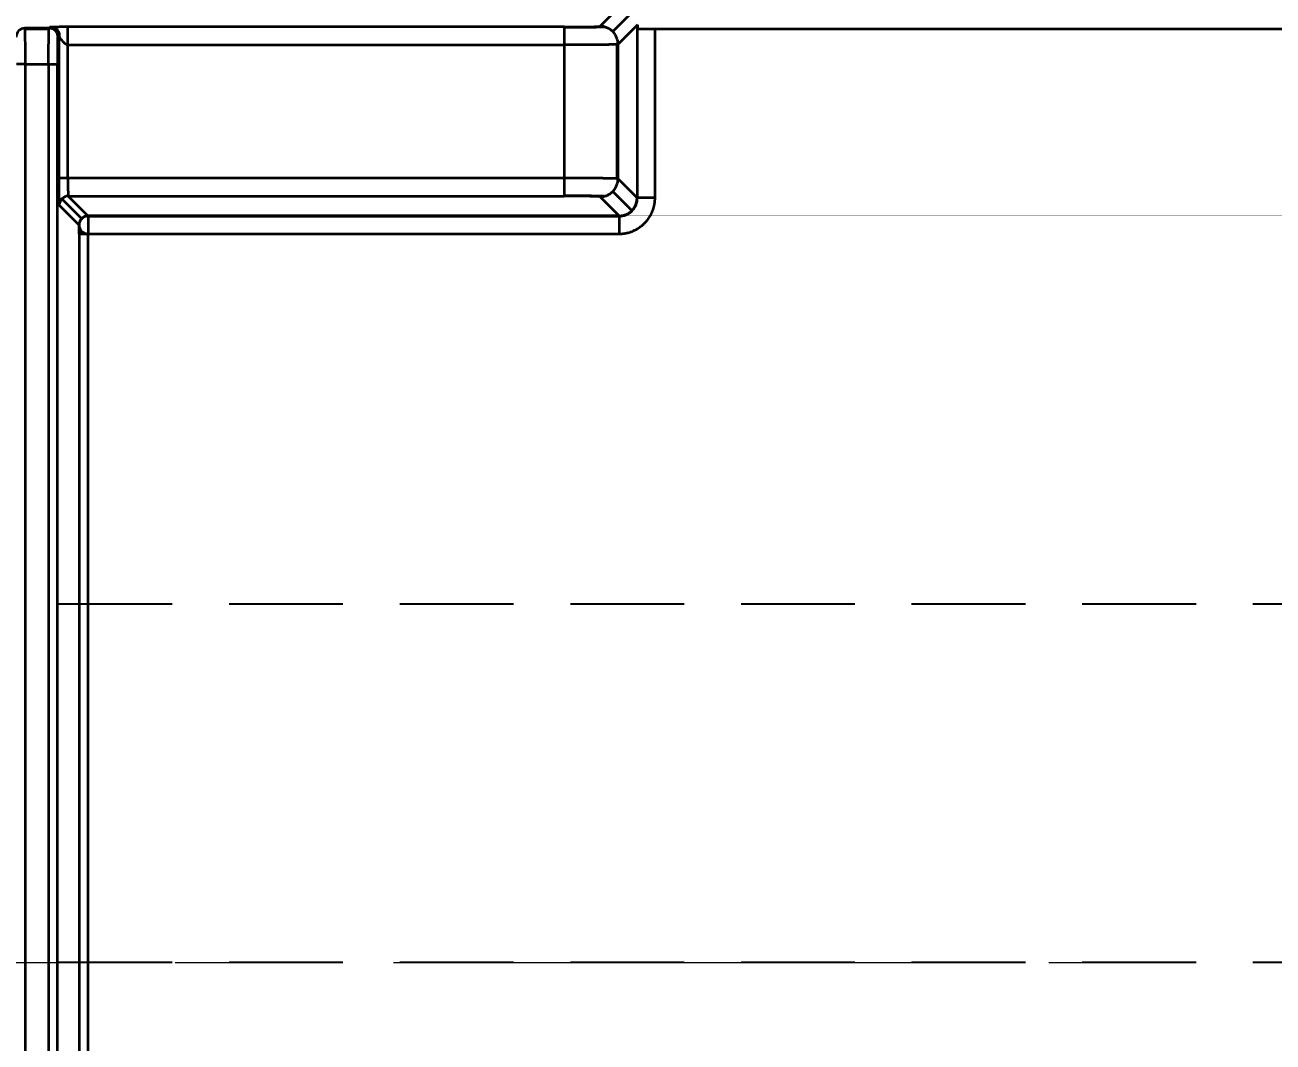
# Model space of a CAD drawing. Header units: millimetres. Extents: x 72 to 604, y 117 to 376.
# Drawn here: x 392.8 to 462.5, y 251.4 to 308.2 of the extents above; entities that cross this region are included whole.
import ezdxf

# ---------------------------------------------------------------- set-up
doc = ezdxf.new("R2010")
doc.units = ezdxf.units.MM
doc.linetypes.add('CENTER', pattern=[50.8, 31.75, -6.35, 6.35, -6.35])
doc.linetypes.add('HIDDEN', pattern=[9.525, 6.35, -3.175])
doc.layers.add('4', color=7, linetype='Continuous', true_color=0xffffff)
doc.layers.add('DEFAULT_2', color=8, linetype='HIDDEN')
doc.layers.add('dim', color=82, linetype='Continuous', lineweight=9)
doc.layers.add('epin', color=13, linetype='Continuous', lineweight=9)
doc.styles.add('Capful-A', font='')
doc.styles.get('Capful-A').set_extended_font_data('Microsoft YaHei')
doc.dimstyles.new('Capful-A-2.5', dxfattribs={"dimscale": 2.5, "dimtxt": 2.5, "dimasz": 2.5, "dimexe": 1.5, "dimexo": 1, "dimgap": 1.5, "dimtad": 0, "dimdsep": 46, "dimtxsty": 'Capful-A', "dimcen": 0, "dimclrt": 2, "dimazin": 2, "dimtfac": 1, "dimtmove": 0, "dimatfit": 3, "dimfxl": 0, "dimtolj": 1, "dimtzin": 0, "dimarcsym": 0})

# ---------------------------------------------------------------- blocks, each defined once
blk = doc.blocks.new('*D35')
at = {"layer": 'Defpoints', "color": 0, "transparency": 16777216}
for p in [(327.002, 255.861), (582.002, 255.861)]:
    blk.add_point(p, dxfattribs=at)
at = {"layer": 'dim', "color": 0, "lineweight": -2, "transparency": 16777216}
blk.add_line((583.252, 255.861), (596.923, 255.861), dxfattribs=at)
at = {"layer": 'dim', "color": 2, "transparency": 16777216, "insert": (600.234, 255.861), "char_height": 6.25, "attachment_point": 5, "style": 'Capful-A', "bg_fill": 3, "box_fill_scale": 1.1, "bg_fill_color": 256, "bg_fill_true_color": 13158600, "bg_fill_transparency": 0}
blk.add_mtext('\\A1;0', dxfattribs=at)
at = {"layer": 'Defpoints', "color": 0, "transparency": 16777216}
blk.add_point((596.923, 255.861), dxfattribs=at)
blk = doc.blocks.new('*D37')
at = {"layer": 'Defpoints', "color": 0, "transparency": 16777216}
for p in [(543.802, 285.861), (327.002, 255.861)]:
    blk.add_point(p, dxfattribs=at)
at = {"layer": 'dim', "color": 0, "lineweight": -2, "transparency": 16777216}
blk.add_line((545.052, 285.861), (547.416, 285.861), dxfattribs=at)
at = {"layer": 'dim', "color": 2, "transparency": 16777216, "insert": (553.046, 285.861), "char_height": 6.25, "attachment_point": 5, "style": 'Capful-A', "bg_fill": 3, "box_fill_scale": 1.1, "bg_fill_color": 256, "bg_fill_true_color": 13158600, "bg_fill_transparency": 0}
blk.add_mtext('\\A1;30', dxfattribs=at)
at = {"layer": 'Defpoints', "color": 0, "transparency": 16777216}
blk.add_point((547.416, 285.861), dxfattribs=at)
blk = doc.blocks.new('*D38')
at = {"layer": 'Defpoints', "color": 0, "transparency": 16777216}
for p in [(539.402, 294.14), (539.402, 290.261), (327.002, 255.861)]:
    blk.add_point(p, dxfattribs=at)
at = {"layer": 'dim', "color": 0, "lineweight": -2, "transparency": 16777216}
blk.add_line((539.402, 291.51), (539.402, 294.14), dxfattribs=at)
at = {"layer": 'dim', "color": 2, "transparency": 16777216, "insert": (539.402, 305.757), "char_height": 6.25, "attachment_point": 5, "rotation": 90, "style": 'Capful-A', "bg_fill": 3, "box_fill_scale": 1.1, "bg_fill_color": 256, "bg_fill_true_color": 13158600, "bg_fill_transparency": 0}
blk.add_mtext('\\A1;212.4', dxfattribs=at)

msp = doc.modelspace()

# ---------------------------------------------------------------- linework, layer by layer
at = {"layer": '4', "color": 7, "linetype": 'Continuous', "lineweight": 35}
for p, q in [((424.905, 308.103), (425.985, 309.183)), ((425.616, 307.809), (426.696, 308.889)), ((394.148, 307.998), (392.803, 307.998)), ((392.807, 307.964), (394.143, 307.964)), ((394.148, 307.998), (394.192, 308.043)), ((422.896, 308.069), (395.197, 308.069)), ((395.197, 307.064), (395.197, 308.069)), ((426.99, 308.178), (425.91, 307.098)), ((426.99, 307.964), (426.973, 307.981)), ((426.99, 308.178), (426.99, 307.964)), ((426.99, 307.964), (427.978, 307.964)), ((427.978, 307.964), (522.465, 307.964)), ((427.978, 298.534), (427.978, 307.964)), ((394.548, 307.896), (394.503, 307.851)), ((394.65, 307.496), (394.695, 307.541)), ((394.695, 307.541), (394.695, 299.631)), ((395.197, 299.631), (395.197, 307.064)), ((395.197, 307.064), (422.896, 307.064)), ((422.896, 307.064), (422.896, 299.631)), ((425.858, 299.603), (425.858, 307.093)), ((425.91, 299.597), (425.91, 307.098)), ((392.829, 305.989), (392.326, 305.989)), ((392.829, 225.733), (392.829, 305.989)), ((392.829, 305.989), (394.122, 305.989)), ((394.122, 305.989), (394.122, 225.733)), ((394.624, 225.733), (394.624, 305.989)), ((395.197, 299.631), (394.695, 299.631)), ((422.896, 299.631), (395.197, 299.631)), ((425.91, 299.597), (426.973, 298.534)), ((394.868, 298.479), (395.965, 297.382)), ((395.223, 298.626), (422.896, 298.626)), ((395.223, 298.626), (396.32, 297.529)), ((425.968, 297.529), (424.905, 298.592)), ((426.679, 297.823), (425.616, 298.886)), ((395.818, 297.027), (394.721, 298.124)), ((425.968, 297.529), (396.32, 297.529)), ((396.322, 297.512), (425.968, 297.512)), ((395.826, 296.524), (396.329, 296.524)), ((395.826, 296.524), (395.826, 246.642)), ((395.835, 296.524), (395.835, 246.642)), ((396.329, 296.524), (425.968, 296.524)), ((396.329, 246.642), (396.329, 296.524))]:
    msp.add_line(p, q, dxfattribs=at)
for centre, major_axis, ratio, start_param, end_param in [((392.803, 307.496), (-0.355, -0.355), 0.999695, 3.927143, 5.497635), ((392.802, 305.989), (0, 2.01), 0.013091, 4.712389, 6.265732), ((394.192, 307.541), (0.355, -0.355), 0.999695, 0.78555, 2.356042), ((422.895, 308.104), (2.01, 0), 0.017452, 4.712493, 5.716174), ((422.896, 308.104), (3.015, 0), 0.017455, 4.712379, 5.563696), ((422.895, 308.104), (2.01, 0), 0.017452, 5.716174, 6.265858), ((394.651, 305.989), (0, 2.01), 0.017455, 0.611419, 1.570805), ((394.651, 305.989), (0, -1.508), 0.017452, 3.158993, 3.775327), ((394.651, 305.989), (0, -1.508), 0.017452, 3.775327, 4.712285), ((395.223, 298.124), (-0.355, -0.355), 0.999695, 3.927143, 5.497624), ((422.896, 298.591), (3.015, 0), 0.017455, 0.71949, 1.570807), ((422.895, 298.591), (-2.01, 0), 0.017452, 4.170797, 4.712247), ((422.895, 298.591), (-2.01, 0), 0.017452, 3.158949, 4.170797), ((425.985, 298.517), (0.711, -0.711), 0.999695, 5.480791, 7.08558), ((396.32, 297.027), (0.355, 0.355), 0.999695, 0.78555, 2.356042), ((396.329, 297.018), (0.466, 0.193), 0.975619, 1.201013, 4.303683)]:
    msp.add_ellipse(centre, major_axis=major_axis, ratio=ratio, start_param=start_param, end_param=end_param, dxfattribs=at)
for points, degree, knots in [([(394.122, 305.989), (394.122, 305.996), (394.122, 306.011), (394.122, 306.034), (394.122, 306.056), (394.122, 306.079), (394.122, 306.101), (394.122, 306.124), (394.122, 306.146), (394.122, 306.169), (394.122, 306.191), (394.122, 306.214), (394.122, 306.237), (394.122, 306.259), (394.122, 306.282), (394.122, 306.305), (394.122, 306.327), (394.122, 306.35), (394.122, 306.373), (394.122, 306.395), (394.123, 306.418), (394.123, 306.44), (394.123, 306.463), (394.123, 306.485), (394.123, 306.508), (394.123, 306.53), (394.123, 306.553), (394.123, 306.575), (394.123, 306.598), (394.123, 306.62), (394.123, 306.642), (394.123, 306.664), (394.124, 306.686), (394.124, 306.709), (394.124, 306.731), (394.124, 306.752), (394.124, 306.774), (394.124, 306.796), (394.124, 306.818), (394.124, 306.84), (394.125, 306.861), (394.125, 306.883), (394.125, 306.904), (394.125, 306.925), (394.125, 306.946), (394.125, 306.968), (394.125, 306.988), (394.126, 307.009), (394.126, 307.03), (394.126, 307.051), (394.126, 307.071), (394.126, 307.092), (394.126, 307.112), (394.127, 307.132), (394.127, 307.152), (394.127, 307.172), (394.127, 307.191), (394.127, 307.211), (394.128, 307.23), (394.128, 307.25), (394.128, 307.269), (394.128, 307.288), (394.128, 307.306), (394.129, 307.325), (394.129, 307.343), (394.129, 307.362), (394.129, 307.38), (394.129, 307.397), (394.13, 307.415), (394.13, 307.432), (394.13, 307.449), (394.13, 307.466), (394.131, 307.483), (394.131, 307.5), (394.131, 307.518), (394.131, 307.535), (394.132, 307.553), (394.132, 307.57), (394.132, 307.587), (394.133, 307.605), (394.133, 307.622), (394.133, 307.639), (394.134, 307.656), (394.134, 307.673), (394.134, 307.69), (394.135, 307.706), (394.135, 307.723), (394.135, 307.739), (394.136, 307.755), (394.136, 307.77), (394.137, 307.786), (394.137, 307.801), (394.137, 307.815), (394.138, 307.83), (394.138, 307.844), (394.139, 307.857), (394.139, 307.87), (394.14, 307.883), (394.14, 307.895), (394.14, 307.907), (394.141, 307.918), (394.141, 307.928), (394.142, 307.938), (394.142, 307.948), (394.143, 307.956), (394.143, 307.964), (394.144, 307.971), (394.144, 307.978), (394.145, 307.983), (394.146, 307.988), (394.146, 307.992), (394.147, 307.995), (394.147, 307.997), (394.148, 307.998), (394.148, 307.998)], 3, [0, 0, 0, 0, 0.007179, 0.014369, 0.021572, 0.028788, 0.036015, 0.043255, 0.050507, 0.057771, 0.065047, 0.072335, 0.079636, 0.086949, 0.094274, 0.101611, 0.108961, 0.116322, 0.123696, 0.131082, 0.138481, 0.145891, 0.153314, 0.160749, 0.168196, 0.175656, 0.183127, 0.190611, 0.198107, 0.205615, 0.213136, 0.220668, 0.228213, 0.23577, 0.243339, 0.250921, 0.258514, 0.26612, 0.273738, 0.281369, 0.289011, 0.296666, 0.304333, 0.312012, 0.319704, 0.327407, 0.335123, 0.342851, 0.350591, 0.358344, 0.366108, 0.373885, 0.381674, 0.389476, 0.397289, 0.405115, 0.412953, 0.420803, 0.428665, 0.43654, 0.444427, 0.452326, 0.460237, 0.46816, 0.476096, 0.484044, 0.492004, 0.499976, 0.507615, 0.515397, 0.523323, 0.531393, 0.539606, 0.547963, 0.556463, 0.565107, 0.573895, 0.582826, 0.591901, 0.60112, 0.610482, 0.619988, 0.629637, 0.63943, 0.649367, 0.659447, 0.669671, 0.680038, 0.690549, 0.701204, 0.712002, 0.722944, 0.73403, 0.745259, 0.756632, 0.768148, 0.779808, 0.791611, 0.803559, 0.815649, 0.827884, 0.840262, 0.852784, 0.865449, 0.878258, 0.89121, 0.904306, 0.917546, 0.930929, 0.944456, 0.958127, 0.971941, 0.985899, 1, 1, 1, 1]), ([(394.65, 307.496), (394.65, 307.529), (394.647, 307.562), (394.634, 307.626), (394.625, 307.658), (394.599, 307.719), (394.584, 307.748), (394.547, 307.802), (394.526, 307.828), (394.48, 307.874), (394.454, 307.895), (394.4, 307.932), (394.37, 307.948), (394.31, 307.973), (394.278, 307.982), (394.214, 307.995), (394.181, 307.998), (394.148, 307.998)], 3, [0, 0, 0, 0, 0.125, 0.125, 0.25, 0.25, 0.375, 0.375, 0.5, 0.5, 0.625, 0.625, 0.75, 0.75, 0.875, 0.875, 1, 1, 1, 1]), ([(394.729, 307.495), (394.731, 307.508), (394.733, 307.521), (394.741, 307.607), (394.73, 307.677), (394.688, 307.796), (394.657, 307.848), (394.585, 307.933), (394.545, 307.967), (394.45, 308.025), (394.396, 308.046), (394.341, 308.057)], 3, [0, 0, 0, 0, 0.039347, 0.039347, 0.270608, 0.270608, 0.50187, 0.50187, 0.733131, 0.733131, 1, 1, 1, 1]), ([(422.896, 308.069), (422.896, 308.068), (422.896, 308.06), (422.896, 308.033), (422.896, 308.013), (422.896, 307.962), (422.896, 307.93), (422.896, 307.857), (422.896, 307.815), (422.896, 307.722), (422.896, 307.671), (422.896, 307.563), (422.896, 307.505), (422.896, 307.384), (422.896, 307.322), (422.896, 307.194), (422.896, 307.129), (422.896, 307.064)], 3, [0, 0, 0, 0, 0.125, 0.125, 0.25, 0.25, 0.375, 0.375, 0.5, 0.5, 0.625, 0.625, 0.75, 0.75, 0.875, 0.875, 1, 1, 1, 1]), ([(425.91, 307.098), (425.91, 307.164), (425.904, 307.23), (425.878, 307.359), (425.859, 307.422), (425.808, 307.544), (425.777, 307.602), (425.704, 307.711), (425.662, 307.762), (425.569, 307.855), (425.518, 307.897), (425.409, 307.97), (425.351, 308.002), (425.229, 308.052), (425.166, 308.071), (425.037, 308.097), (424.971, 308.103), (424.905, 308.103)], 3, [0, 0, 0, 0, 0.125, 0.125, 0.25, 0.25, 0.375, 0.375, 0.5, 0.5, 0.625, 0.625, 0.75, 0.75, 0.875, 0.875, 1, 1, 1, 1]), ([(395.197, 307.064), (395.195, 307.064), (395.192, 307.064), (395.186, 307.064), (395.18, 307.065), (395.174, 307.066), (395.168, 307.067), (395.162, 307.068), (395.156, 307.07), (395.15, 307.072), (395.144, 307.074), (395.137, 307.076), (395.131, 307.078), (395.125, 307.081), (395.118, 307.084), (395.112, 307.087), (395.105, 307.09), (395.099, 307.094), (395.092, 307.098), (395.085, 307.102), (395.079, 307.106), (395.072, 307.111), (395.065, 307.116), (395.058, 307.121), (395.051, 307.126), (395.045, 307.132), (395.038, 307.138), (395.027, 307.146), (395.013, 307.159), (394.995, 307.178), (394.974, 307.199), (394.95, 307.224), (394.927, 307.251), (394.905, 307.276), (394.89, 307.294), (394.877, 307.31), (394.865, 307.325), (394.851, 307.341), (394.839, 307.356), (394.826, 307.371), (394.815, 307.385), (394.804, 307.399), (394.793, 307.412), (394.783, 307.424), (394.774, 307.436), (394.766, 307.447), (394.757, 307.458), (394.75, 307.468), (394.743, 307.477), (394.736, 307.486), (394.73, 307.494), (394.725, 307.501), (394.72, 307.508), (394.716, 307.514), (394.712, 307.519), (394.708, 307.524), (394.705, 307.528), (394.702, 307.532), (394.7, 307.535), (394.698, 307.537), (394.697, 307.539), (394.696, 307.54), (394.695, 307.541), (394.695, 307.541), (394.695, 307.541)], 3, [0, 0, 0, 0, 0.006102, 0.012283, 0.018554, 0.024924, 0.031402, 0.037996, 0.044715, 0.051565, 0.058556, 0.065692, 0.072981, 0.080429, 0.088041, 0.095822, 0.103777, 0.111912, 0.12023, 0.128735, 0.137431, 0.146322, 0.155411, 0.164701, 0.174195, 0.183896, 0.193805, 0.203927, 0.228647, 0.257573, 0.290718, 0.32809, 0.376253, 0.414379, 0.442468, 0.46052, 0.487089, 0.513044, 0.538391, 0.563135, 0.587281, 0.610835, 0.633803, 0.656193, 0.678012, 0.699267, 0.719967, 0.740122, 0.759741, 0.778836, 0.797419, 0.815502, 0.833099, 0.850226, 0.866899, 0.883136, 0.898956, 0.914381, 0.929432, 0.944134, 0.958513, 0.972597, 0.986416, 1, 1, 1, 1]), ([(425.91, 307.098), (425.91, 307.098), (425.91, 307.098), (425.909, 307.098), (425.908, 307.097), (425.906, 307.097), (425.905, 307.097), (425.903, 307.096), (425.901, 307.096), (425.898, 307.096), (425.896, 307.096), (425.893, 307.095), (425.89, 307.095), (425.886, 307.095), (425.883, 307.094), (425.879, 307.094), (425.875, 307.094), (425.871, 307.093), (425.867, 307.093), (425.862, 307.093), (425.858, 307.093), (425.853, 307.092), (425.848, 307.092), (425.842, 307.092), (425.837, 307.091), (425.831, 307.091), (425.825, 307.091), (425.819, 307.091), (425.813, 307.09), (425.806, 307.09), (425.8, 307.09), (425.793, 307.089), (425.786, 307.089), (425.779, 307.089), (425.772, 307.089), (425.765, 307.088), (425.757, 307.088), (425.749, 307.088), (425.742, 307.088), (425.734, 307.087), (425.726, 307.087), (425.717, 307.087), (425.709, 307.087), (425.701, 307.086), (425.692, 307.086), (425.683, 307.086), (425.675, 307.086), (425.666, 307.085), (425.657, 307.085), (425.647, 307.085), (425.638, 307.085), (425.629, 307.084), (425.619, 307.084), (425.61, 307.084), (425.6, 307.084), (425.59, 307.083), (425.581, 307.083), (425.571, 307.083), (425.561, 307.083), (425.551, 307.083), (425.54, 307.082), (425.53, 307.082), (425.52, 307.082), (425.51, 307.082), (425.499, 307.081), (425.489, 307.081), (425.478, 307.081), (425.467, 307.081), (425.457, 307.081), (425.446, 307.08), (425.435, 307.08), (425.424, 307.08), (425.413, 307.08), (425.402, 307.08), (425.392, 307.079), (425.381, 307.079), (425.369, 307.079), (425.358, 307.079), (425.347, 307.079), (425.336, 307.079), (425.325, 307.078), (425.314, 307.078), (425.302, 307.078), (425.291, 307.078), (425.28, 307.078), (425.269, 307.078), (425.257, 307.077), (425.246, 307.077), (425.235, 307.077), (425.223, 307.077), (425.212, 307.077), (425.201, 307.077), (425.189, 307.076), (425.178, 307.076), (425.167, 307.076), (425.155, 307.076), (425.144, 307.076), (425.133, 307.076), (425.121, 307.075), (425.11, 307.075), (425.099, 307.075), (425.087, 307.075), (425.076, 307.075), (425.065, 307.075), (425.054, 307.075), (425.042, 307.074), (425.031, 307.074), (425.02, 307.074), (424.998, 307.074), (424.965, 307.074), (424.92, 307.073), (424.874, 307.073), (424.827, 307.072), (424.78, 307.072), (424.732, 307.071), (424.684, 307.071), (424.635, 307.07), (424.585, 307.07), (424.535, 307.07), (424.484, 307.069), (424.433, 307.069), (424.381, 307.069), (424.329, 307.068), (424.276, 307.068), (424.223, 307.068), (424.17, 307.067), (424.117, 307.067), (424.063, 307.067), (424.008, 307.067), (423.954, 307.066), (423.899, 307.066), (423.844, 307.066), (423.789, 307.066), (423.733, 307.065), (423.678, 307.065), (423.622, 307.065), (423.566, 307.065), (423.51, 307.065), (423.454, 307.065), (423.398, 307.065), (423.342, 307.064), (423.286, 307.064), (423.23, 307.064), (423.174, 307.064), (423.118, 307.064), (423.063, 307.064), (423.007, 307.064), (422.951, 307.064), (422.914, 307.064), (422.896, 307.064)], 3, [0, 0, 0, 0, 0.006, 0.011975, 0.017925, 0.02385, 0.029749, 0.035624, 0.041474, 0.047299, 0.053098, 0.058873, 0.064623, 0.070347, 0.076047, 0.081721, 0.087371, 0.092995, 0.098594, 0.104169, 0.109718, 0.115242, 0.120742, 0.126216, 0.131665, 0.137089, 0.142488, 0.147863, 0.153212, 0.158536, 0.163835, 0.169109, 0.174357, 0.179581, 0.18478, 0.189954, 0.195103, 0.200226, 0.205325, 0.210399, 0.215447, 0.220471, 0.22547, 0.230443, 0.235392, 0.240315, 0.245214, 0.250087, 0.254935, 0.259759, 0.264557, 0.26933, 0.274078, 0.278802, 0.2835, 0.288173, 0.292821, 0.297444, 0.302042, 0.306615, 0.311163, 0.315686, 0.320184, 0.324657, 0.329104, 0.333527, 0.337925, 0.342298, 0.346645, 0.350968, 0.355265, 0.359538, 0.363785, 0.368008, 0.372205, 0.376378, 0.380525, 0.384648, 0.388745, 0.392817, 0.396864, 0.400887, 0.404884, 0.408856, 0.412803, 0.416725, 0.420622, 0.424494, 0.428341, 0.432163, 0.43596, 0.439732, 0.443479, 0.447201, 0.450897, 0.454569, 0.458216, 0.461837, 0.465434, 0.469006, 0.472552, 0.476074, 0.47957, 0.483042, 0.486488, 0.489909, 0.493306, 0.496677, 0.500023, 0.513175, 0.526294, 0.539379, 0.55243, 0.565448, 0.578433, 0.591384, 0.604301, 0.617185, 0.630036, 0.642853, 0.655637, 0.668387, 0.681104, 0.693788, 0.706438, 0.719054, 0.731637, 0.744187, 0.756703, 0.769185, 0.781635, 0.79405, 0.806433, 0.818781, 0.831097, 0.843379, 0.855627, 0.867842, 0.880024, 0.892172, 0.904287, 0.916368, 0.928416, 0.94043, 0.952411, 0.964358, 0.976272, 0.988153, 1, 1, 1, 1]), ([(394.122, 305.989), (394.154, 305.989), (394.187, 305.989), (394.251, 305.989), (394.282, 305.989), (394.342, 305.989), (394.371, 305.989), (394.426, 305.989), (394.451, 305.989), (394.497, 305.989), (394.518, 305.989), (394.555, 305.989), (394.571, 305.989), (394.596, 305.989), (394.606, 305.989), (394.62, 305.989), (394.624, 305.989), (394.624, 305.989)], 3, [0, 0, 0, 0, 0.125, 0.125, 0.25, 0.25, 0.375, 0.375, 0.5, 0.5, 0.625, 0.625, 0.75, 0.75, 0.875, 0.875, 1, 1, 1, 1]), ([(395.197, 299.631), (395.197, 299.626), (395.197, 299.616), (395.197, 299.6), (395.197, 299.584), (395.197, 299.569), (395.197, 299.553), (395.197, 299.537), (395.197, 299.521), (395.198, 299.504), (395.198, 299.488), (395.198, 299.471), (395.198, 299.455), (395.198, 299.438), (395.198, 299.421), (395.198, 299.404), (395.198, 299.387), (395.198, 299.37), (395.199, 299.353), (395.199, 299.336), (395.199, 299.319), (395.199, 299.302), (395.199, 299.285), (395.199, 299.267), (395.2, 299.25), (395.2, 299.233), (395.2, 299.215), (395.2, 299.198), (395.201, 299.181), (395.201, 299.164), (395.201, 299.147), (395.201, 299.129), (395.202, 299.112), (395.202, 299.095), (395.202, 299.079), (395.203, 299.062), (395.203, 299.045), (395.203, 299.029), (395.204, 299.012), (395.204, 298.996), (395.204, 298.98), (395.205, 298.964), (395.205, 298.948), (395.205, 298.933), (395.206, 298.917), (395.206, 298.902), (395.207, 298.887), (395.207, 298.873), (395.207, 298.858), (395.208, 298.844), (395.208, 298.83), (395.209, 298.817), (395.209, 298.804), (395.21, 298.791), (395.21, 298.779), (395.211, 298.767), (395.211, 298.755), (395.212, 298.744), (395.212, 298.733), (395.213, 298.722), (395.213, 298.712), (395.214, 298.703), (395.214, 298.694), (395.215, 298.685), (395.216, 298.677), (395.216, 298.67), (395.217, 298.663), (395.217, 298.656), (395.218, 298.651), (395.219, 298.645), (395.219, 298.641), (395.22, 298.637), (395.22, 298.633), (395.221, 298.63), (395.222, 298.628), (395.222, 298.627), (395.223, 298.626), (395.223, 298.626)], 3, [0, 0, 0, 0, 0.009842, 0.019778, 0.029809, 0.039934, 0.050153, 0.060467, 0.070874, 0.081377, 0.091973, 0.102664, 0.113449, 0.124329, 0.135303, 0.146371, 0.157533, 0.16879, 0.180141, 0.191587, 0.203127, 0.214761, 0.22649, 0.238313, 0.25023, 0.262242, 0.274348, 0.286549, 0.298843, 0.311233, 0.323716, 0.336294, 0.348967, 0.361733, 0.374594, 0.38755, 0.4006, 0.413744, 0.426983, 0.440316, 0.453743, 0.467265, 0.480881, 0.494591, 0.508396, 0.522296, 0.53629, 0.550378, 0.56456, 0.578837, 0.593208, 0.607674, 0.622234, 0.636889, 0.651638, 0.666481, 0.681419, 0.696451, 0.711578, 0.726799, 0.742114, 0.757524, 0.773028, 0.788626, 0.804319, 0.820107, 0.835989, 0.851965, 0.868036, 0.884201, 0.90046, 0.916814, 0.933262, 0.949805, 0.966442, 0.983174, 1, 1, 1, 1]), ([(425.91, 299.597), (425.91, 299.597), (425.91, 299.597), (425.909, 299.597), (425.908, 299.598), (425.907, 299.598), (425.905, 299.598), (425.903, 299.598), (425.902, 299.599), (425.899, 299.599), (425.897, 299.599), (425.895, 299.6), (425.892, 299.6), (425.889, 299.6), (425.886, 299.6), (425.883, 299.601), (425.879, 299.601), (425.876, 299.601), (425.872, 299.602), (425.868, 299.602), (425.864, 299.602), (425.859, 299.602), (425.855, 299.603), (425.85, 299.603), (425.845, 299.603), (425.84, 299.604), (425.835, 299.604), (425.83, 299.604), (425.824, 299.604), (425.819, 299.605), (425.813, 299.605), (425.807, 299.605), (425.801, 299.605), (425.795, 299.606), (425.789, 299.606), (425.782, 299.606), (425.775, 299.606), (425.769, 299.607), (425.762, 299.607), (425.755, 299.607), (425.748, 299.607), (425.741, 299.608), (425.733, 299.608), (425.726, 299.608), (425.719, 299.608), (425.711, 299.609), (425.703, 299.609), (425.695, 299.609), (425.687, 299.609), (425.679, 299.61), (425.671, 299.61), (425.663, 299.61), (425.655, 299.61), (425.647, 299.61), (425.638, 299.611), (425.63, 299.611), (425.621, 299.611), (425.612, 299.611), (425.604, 299.611), (425.595, 299.612), (425.586, 299.612), (425.577, 299.612), (425.568, 299.612), (425.559, 299.612), (425.55, 299.613), (425.541, 299.613), (425.531, 299.613), (425.522, 299.613), (425.513, 299.613), (425.503, 299.614), (425.494, 299.614), (425.485, 299.614), (425.475, 299.614), (425.465, 299.614), (425.456, 299.615), (425.446, 299.615), (425.437, 299.615), (425.427, 299.615), (425.417, 299.615), (425.408, 299.615), (425.398, 299.616), (425.388, 299.616), (425.378, 299.616), (425.368, 299.616), (425.359, 299.616), (425.349, 299.616), (425.339, 299.617), (425.329, 299.617), (425.319, 299.617), (425.309, 299.617), (425.299, 299.617), (425.29, 299.617), (425.28, 299.617), (425.27, 299.618), (425.26, 299.618), (425.25, 299.618), (425.24, 299.618), (425.23, 299.618), (425.22, 299.618), (425.211, 299.618), (425.201, 299.619), (425.191, 299.619), (425.181, 299.619), (425.171, 299.619), (425.162, 299.619), (425.152, 299.619), (425.142, 299.619), (425.132, 299.619), (425.123, 299.62), (425.113, 299.62), (425.103, 299.62), (425.094, 299.62), (425.084, 299.62), (425.075, 299.62), (425.065, 299.62), (425.056, 299.62), (425.046, 299.621), (425.037, 299.621), (425.027, 299.621), (425.018, 299.621), (424.997, 299.621), (424.965, 299.621), (424.92, 299.622), (424.874, 299.622), (424.827, 299.623), (424.78, 299.623), (424.732, 299.624), (424.684, 299.624), (424.635, 299.625), (424.585, 299.625), (424.535, 299.625), (424.484, 299.626), (424.433, 299.626), (424.381, 299.626), (424.329, 299.627), (424.277, 299.627), (424.224, 299.627), (424.17, 299.628), (424.117, 299.628), (424.063, 299.628), (424.009, 299.629), (423.954, 299.629), (423.899, 299.629), (423.844, 299.629), (423.789, 299.629), (423.734, 299.63), (423.678, 299.63), (423.622, 299.63), (423.566, 299.63), (423.511, 299.63), (423.455, 299.63), (423.399, 299.631), (423.343, 299.631), (423.286, 299.631), (423.23, 299.631), (423.174, 299.631), (423.118, 299.631), (423.063, 299.631), (423.007, 299.631), (422.951, 299.631), (422.914, 299.631), (422.896, 299.631)], 3, [0, 0, 0, 0, 0.005615, 0.011207, 0.016774, 0.022318, 0.027838, 0.033333, 0.038805, 0.044253, 0.049676, 0.055076, 0.060452, 0.065804, 0.071132, 0.076436, 0.081716, 0.086972, 0.092204, 0.097412, 0.102596, 0.107757, 0.112893, 0.118005, 0.123093, 0.128158, 0.133198, 0.138215, 0.143207, 0.148176, 0.153121, 0.158041, 0.162938, 0.167811, 0.172659, 0.177484, 0.182285, 0.187062, 0.191815, 0.196544, 0.201249, 0.20593, 0.210587, 0.21522, 0.21983, 0.224415, 0.228976, 0.233514, 0.238027, 0.242516, 0.246982, 0.251423, 0.255841, 0.260234, 0.264604, 0.26895, 0.273271, 0.277569, 0.281843, 0.286093, 0.290319, 0.294521, 0.298699, 0.302853, 0.306983, 0.311089, 0.315171, 0.319229, 0.323263, 0.327274, 0.33126, 0.335222, 0.339161, 0.343075, 0.346966, 0.350832, 0.354675, 0.358493, 0.362288, 0.366059, 0.369806, 0.373528, 0.377227, 0.380902, 0.384553, 0.38818, 0.391783, 0.395362, 0.398917, 0.402448, 0.405955, 0.409438, 0.412898, 0.416333, 0.419744, 0.423132, 0.426495, 0.429835, 0.43315, 0.436442, 0.439709, 0.442953, 0.446173, 0.449368, 0.45254, 0.455688, 0.458812, 0.461912, 0.464988, 0.46804, 0.471068, 0.474072, 0.477052, 0.480008, 0.48294, 0.485848, 0.488733, 0.491593, 0.494429, 0.497242, 0.50003, 0.513175, 0.526288, 0.539366, 0.552412, 0.565425, 0.578404, 0.591351, 0.604264, 0.617144, 0.629991, 0.642805, 0.655586, 0.668334, 0.681048, 0.69373, 0.706378, 0.718993, 0.731575, 0.744124, 0.75664, 0.769122, 0.781572, 0.793988, 0.806372, 0.818722, 0.831039, 0.843323, 0.855573, 0.867791, 0.879976, 0.892127, 0.904246, 0.916331, 0.928383, 0.940402, 0.952388, 0.96434, 0.97626, 0.988147, 1, 1, 1, 1]), ([(422.896, 299.631), (422.896, 299.566), (422.896, 299.501), (422.896, 299.373), (422.896, 299.311), (422.896, 299.19), (422.896, 299.132), (422.896, 299.024), (422.896, 298.973), (422.896, 298.88), (422.896, 298.838), (422.896, 298.765), (422.896, 298.733), (422.896, 298.682), (422.896, 298.662), (422.896, 298.635), (422.896, 298.627), (422.896, 298.626)], 3, [0, 0, 0, 0, 0.125, 0.125, 0.25, 0.25, 0.375, 0.375, 0.5, 0.5, 0.625, 0.625, 0.75, 0.75, 0.875, 0.875, 1, 1, 1, 1]), ([(424.905, 298.592), (424.971, 298.592), (425.037, 298.598), (425.166, 298.624), (425.229, 298.643), (425.351, 298.693), (425.409, 298.725), (425.518, 298.798), (425.569, 298.84), (425.662, 298.933), (425.704, 298.984), (425.777, 299.093), (425.808, 299.151), (425.859, 299.273), (425.878, 299.336), (425.904, 299.465), (425.91, 299.531), (425.91, 299.597)], 3, [0, 0, 0, 0, 0.125, 0.125, 0.25, 0.25, 0.375, 0.375, 0.5, 0.5, 0.625, 0.625, 0.75, 0.75, 0.875, 0.875, 1, 1, 1, 1]), ([(425.968, 297.529), (425.973, 297.529), (425.984, 297.529), (426.001, 297.53), (426.017, 297.53), (426.034, 297.531), (426.05, 297.532), (426.066, 297.534), (426.083, 297.536), (426.099, 297.538), (426.115, 297.54), (426.132, 297.542), (426.148, 297.545), (426.164, 297.548), (426.18, 297.552), (426.196, 297.555), (426.212, 297.559), (426.228, 297.563), (426.244, 297.568), (426.26, 297.572), (426.275, 297.577), (426.291, 297.582), (426.306, 297.588), (426.322, 297.593), (426.337, 297.599), (426.353, 297.606), (426.368, 297.612), (426.383, 297.619), (426.398, 297.625), (426.412, 297.633), (426.427, 297.64), (426.442, 297.648), (426.456, 297.656), (426.47, 297.664), (426.485, 297.672), (426.499, 297.681), (426.513, 297.689), (426.526, 297.698), (426.54, 297.708), (426.553, 297.717), (426.567, 297.727), (426.58, 297.737), (426.593, 297.747), (426.605, 297.757), (426.618, 297.768), (426.631, 297.778), (426.643, 297.789), (426.655, 297.8), (426.667, 297.812), (426.679, 297.823), (426.69, 297.835), (426.701, 297.847), (426.713, 297.859), (426.723, 297.871), (426.734, 297.884), (426.745, 297.896), (426.755, 297.909), (426.765, 297.922), (426.775, 297.935), (426.785, 297.949), (426.794, 297.962), (426.804, 297.976), (426.813, 297.989), (426.821, 298.003), (426.83, 298.017), (426.838, 298.031), (426.846, 298.046), (426.854, 298.06), (426.862, 298.075), (426.869, 298.089), (426.876, 298.104), (426.883, 298.119), (426.89, 298.134), (426.896, 298.149), (426.903, 298.165), (426.908, 298.18), (426.914, 298.195), (426.919, 298.211), (426.925, 298.227), (426.93, 298.242), (426.934, 298.258), (426.939, 298.274), (426.943, 298.29), (426.947, 298.306), (426.95, 298.322), (426.953, 298.338), (426.957, 298.354), (426.959, 298.37), (426.962, 298.387), (426.964, 298.403), (426.966, 298.419), (426.968, 298.435), (426.969, 298.452), (426.971, 298.468), (426.972, 298.485), (426.972, 298.501), (426.973, 298.518), (426.973, 298.529), (426.973, 298.534)], 3, [0, 0, 0, 0, 0.010421, 0.020841, 0.031262, 0.041682, 0.052101, 0.062521, 0.07294, 0.083359, 0.093778, 0.104197, 0.114615, 0.125033, 0.135451, 0.145869, 0.156287, 0.166704, 0.177122, 0.187539, 0.197956, 0.208372, 0.218789, 0.229206, 0.239622, 0.250038, 0.260454, 0.27087, 0.281286, 0.291702, 0.302117, 0.312533, 0.322948, 0.333364, 0.343779, 0.354194, 0.364609, 0.375024, 0.385439, 0.395854, 0.406269, 0.416683, 0.427098, 0.437513, 0.447927, 0.458342, 0.468756, 0.479171, 0.489586, 0.5, 0.510415, 0.520829, 0.531244, 0.541658, 0.552073, 0.562488, 0.572902, 0.583317, 0.593732, 0.604147, 0.614561, 0.624976, 0.635391, 0.645806, 0.656222, 0.666637, 0.677052, 0.687467, 0.697883, 0.708299, 0.718714, 0.72913, 0.739546, 0.749962, 0.760378, 0.770795, 0.781211, 0.791628, 0.802045, 0.812461, 0.822879, 0.833296, 0.843713, 0.854131, 0.864549, 0.874967, 0.885385, 0.895803, 0.906222, 0.916641, 0.92706, 0.937479, 0.947899, 0.958319, 0.968738, 0.979159, 0.989579, 1, 1, 1, 1]), ([(425.968, 296.524), (425.975, 296.524), (425.991, 296.524), (426.013, 296.525), (426.036, 296.525), (426.059, 296.526), (426.082, 296.527), (426.105, 296.529), (426.127, 296.53), (426.15, 296.532), (426.173, 296.535), (426.196, 296.537), (426.218, 296.54), (426.241, 296.543), (426.264, 296.546), (426.286, 296.549), (426.309, 296.553), (426.331, 296.557), (426.354, 296.561), (426.376, 296.565), (426.398, 296.57), (426.426, 296.576), (426.471, 296.587), (426.542, 296.606), (426.642, 296.639), (426.744, 296.679), (426.876, 296.74), (427.034, 296.827), (427.199, 296.942), (427.336, 297.059), (427.442, 297.166), (427.536, 297.274), (427.617, 297.384), (427.688, 297.493), (427.754, 297.611), (427.814, 297.736), (427.854, 297.836), (427.878, 297.908), (427.891, 297.949), (427.903, 297.989), (427.915, 298.03), (427.925, 298.071), (427.934, 298.113), (427.943, 298.154), (427.95, 298.196), (427.957, 298.238), (427.963, 298.28), (427.967, 298.322), (427.971, 298.364), (427.974, 298.407), (427.976, 298.449), (427.978, 298.492), (427.978, 298.52), (427.978, 298.534)], 3, [0, 0, 0, 0, 0.00723, 0.01446, 0.02169, 0.02892, 0.03615, 0.043381, 0.050611, 0.057842, 0.065072, 0.072303, 0.079535, 0.086766, 0.093998, 0.10123, 0.108463, 0.115695, 0.122929, 0.130162, 0.137396, 0.14463, 0.157308, 0.18074, 0.21492, 0.256822, 0.28545, 0.352752, 0.428162, 0.475959, 0.523768, 0.571586, 0.611748, 0.65316, 0.695825, 0.739748, 0.784933, 0.798372, 0.811813, 0.825254, 0.838696, 0.852139, 0.865582, 0.879026, 0.892469, 0.905913, 0.919356, 0.932798, 0.94624, 0.959681, 0.973122, 0.986562, 1, 1, 1, 1]), ([(396.32, 297.529), (396.32, 297.529), (396.32, 297.529), (396.32, 297.528), (396.321, 297.527), (396.321, 297.526), (396.321, 297.524), (396.321, 297.523), (396.321, 297.521), (396.321, 297.518), (396.321, 297.516), (396.322, 297.513), (396.322, 297.51), (396.322, 297.507), (396.322, 297.504), (396.322, 297.5), (396.322, 297.496), (396.322, 297.492), (396.322, 297.487), (396.323, 297.483), (396.323, 297.478), (396.323, 297.473), (396.323, 297.468), (396.323, 297.463), (396.323, 297.457), (396.323, 297.451), (396.323, 297.445), (396.323, 297.439), (396.324, 297.433), (396.324, 297.426), (396.324, 297.42), (396.324, 297.413), (396.324, 297.406), (396.324, 297.398), (396.324, 297.391), (396.324, 297.384), (396.324, 297.376), (396.325, 297.368), (396.325, 297.36), (396.325, 297.352), (396.325, 297.344), (396.325, 297.336), (396.325, 297.327), (396.325, 297.318), (396.325, 297.31), (396.325, 297.301), (396.325, 297.292), (396.325, 297.283), (396.326, 297.274), (396.326, 297.264), (396.326, 297.255), (396.326, 297.246), (396.326, 297.236), (396.326, 297.226), (396.326, 297.217), (396.326, 297.207), (396.326, 297.197), (396.326, 297.187), (396.326, 297.177), (396.326, 297.167), (396.327, 297.156), (396.327, 297.146), (396.327, 297.136), (396.327, 297.126), (396.327, 297.115), (396.327, 297.105), (396.327, 297.094), (396.327, 297.084), (396.327, 297.073), (396.327, 297.062), (396.327, 297.052), (396.327, 297.041), (396.327, 297.03), (396.327, 297.019), (396.327, 297.009), (396.328, 296.998), (396.328, 296.987), (396.328, 296.976), (396.328, 296.965), (396.328, 296.954), (396.328, 296.944), (396.328, 296.933), (396.328, 296.922), (396.328, 296.911), (396.328, 296.9), (396.328, 296.889), (396.328, 296.878), (396.328, 296.867), (396.328, 296.856), (396.328, 296.846), (396.328, 296.835), (396.328, 296.824), (396.328, 296.813), (396.328, 296.802), (396.328, 296.791), (396.328, 296.781), (396.328, 296.77), (396.328, 296.759), (396.328, 296.749), (396.328, 296.738), (396.328, 296.727), (396.329, 296.717), (396.329, 296.706), (396.329, 296.696), (396.329, 296.685), (396.329, 296.675), (396.329, 296.665), (396.329, 296.654), (396.329, 296.644), (396.329, 296.634), (396.329, 296.623), (396.329, 296.613), (396.329, 296.603), (396.329, 296.593), (396.329, 296.583), (396.329, 296.573), (396.329, 296.563), (396.329, 296.554), (396.329, 296.544), (396.329, 296.534), (396.329, 296.528), (396.329, 296.524)], 3, [0, 0, 0, 0, 0.010613, 0.021188, 0.031726, 0.042227, 0.05269, 0.063115, 0.073504, 0.083854, 0.094168, 0.104443, 0.114682, 0.124883, 0.135046, 0.145172, 0.155261, 0.165312, 0.175326, 0.185302, 0.195241, 0.205142, 0.215006, 0.224832, 0.234621, 0.244373, 0.254087, 0.263763, 0.273402, 0.283004, 0.292568, 0.302095, 0.311585, 0.321037, 0.330451, 0.339828, 0.349168, 0.35847, 0.367734, 0.376962, 0.386151, 0.395304, 0.404419, 0.413496, 0.422536, 0.431539, 0.440504, 0.449431, 0.458321, 0.467174, 0.475989, 0.484767, 0.493508, 0.502211, 0.510876, 0.519504, 0.528095, 0.536648, 0.545164, 0.553642, 0.562083, 0.570486, 0.578852, 0.58718, 0.595471, 0.603725, 0.611941, 0.62012, 0.628261, 0.636364, 0.644431, 0.65246, 0.660451, 0.668405, 0.676321, 0.684201, 0.692042, 0.699846, 0.707613, 0.715342, 0.723034, 0.730689, 0.738305, 0.745885, 0.753427, 0.760932, 0.768399, 0.775828, 0.783221, 0.790575, 0.797893, 0.805173, 0.812415, 0.81962, 0.826788, 0.833918, 0.84101, 0.848066, 0.855083, 0.862064, 0.869006, 0.875912, 0.88278, 0.88961, 0.896403, 0.903159, 0.909877, 0.916558, 0.923201, 0.929807, 0.936376, 0.942907, 0.9494, 0.955856, 0.962275, 0.968656, 0.975, 0.981306, 0.987575, 0.993806, 1, 1, 1, 1]), ([(395.826, 296.524), (395.826, 296.619), (395.826, 296.712), (395.825, 296.798), (395.824, 296.871), (395.823, 296.941), (395.819, 297.025), (395.818, 297.027)], 2, [0, 0, 0, 0.25, 0.25, 0.5, 0.5, 0.75, 1, 1, 1]), ([(395.824, 296.856), (395.824, 296.843), (395.826, 296.81), (395.833, 296.737), (395.845, 296.641), (395.856, 296.566), (395.862, 296.524)], 3, [0, 0, 0, 0, 0.222766, 0.463506, 0.72256, 1, 1, 1, 1])]:
    msp.add_open_spline(points, degree=degree, knots=knots, dxfattribs=at)
for points in [[(395.197, 308.069), (395.158, 308.069), (395.076, 308.069), (394.945, 308.068), (394.809, 308.067), (394.669, 308.065), (394.533, 308.063), (394.407, 308.06), (394.298, 308.056), (394.225, 308.052), (394.195, 308.047), (394.194, 308.044), (394.192, 308.043)], [(426.973, 307.981), (426.973, 304.832), (426.973, 301.683), (426.973, 298.534)], [(394.695, 299.631), (394.695, 299.427), (394.696, 299.05), (394.702, 298.546), (394.711, 298.211), (394.717, 298.127), (394.721, 298.124)]]:
    msp.add_open_spline(points, degree=3, dxfattribs=at)
for points, weights in [([(427.978, 298.534), (427.397, 298.534), (426.983, 298.534), (426.973, 298.534)], [1.16737090868, 0.944209419265, 0.944209697107, 1.16737174221]), ([(425.968, 297.529), (425.968, 297.519), (425.968, 297.105), (425.968, 296.524)], [1.16737174221, 0.944209697107, 0.944209419265, 1.16737090868])]:
    msp.add_rational_spline(points, weights, degree=3, dxfattribs=at)
at = {"layer": 'DEFAULT_2', "color": 8, "linetype": 'HIDDEN'}
for p, q in [((582.002, 275.861), (390.993, 275.861)), ((582.002, 255.861), (390.993, 255.861))]:
    msp.add_line(p, q, dxfattribs=at)
at = {"layer": 'epin', "color": 1, "linetype": 'CENTER', "lineweight": 18, "ltscale": 0.96}
msp.add_line((72.002, 255.861), (582.002, 255.861), dxfattribs=at)

# ---------------------------------------------------------------- next in the draw order: dimensions: what is measured, and where the dimension line sits
at = {"layer": 'dim'}
dim = msp.add_ordinate_dim(feature_location=(582.002485817, 255.86101979), offset=(14.920075531, 0), dtype=0, origin=(327.002485817, 255.86101979), dimstyle='Capful-A-2.5', override={"dimasz": 2, "dimexe": 0.49975, "dimexo": 0.49975, "dimgap": 0.49975}, dxfattribs=at)
dim.commit()
dim.dimension.update_dxf_attribs({"geometry": '*D35', "text_midpoint": (600.233750423, 255.86101979)})

# ---------------------------------------------------------------- next in the draw order: dimensions: what is measured, and where the dimension line sits
dim = msp.add_ordinate_dim(feature_location=(543.802, 285.861), offset=(3.614, 0), dtype=0, origin=(327.002, 255.861), dimstyle='Capful-A-2.5', override={"dimasz": 2, "dimexe": 0.49975, "dimexo": 0.49975, "dimgap": 0.49975}, dxfattribs=at)
dim.commit()
dim.dimension.update_dxf_attribs({"geometry": '*D37', "text_midpoint": (553.046, 285.861)})

# ---------------------------------------------------------------- next in the draw order: dimensions: what is measured, and where the dimension line sits
dim = msp.add_ordinate_dim(feature_location=(539.402, 290.261), offset=(0, 3.879), dtype=1, origin=(327.002, 255.861), dimstyle='Capful-A-2.5', override={"dimasz": 2, "dimexe": 0.49975, "dimexo": 0.49975, "dimgap": 0.49975}, dxfattribs=at)
dim.commit()
dim.dimension.update_dxf_attribs({"geometry": '*D38', "text_midpoint": (539.402, 305.757)})

doc.saveas('drawing.dxf')
